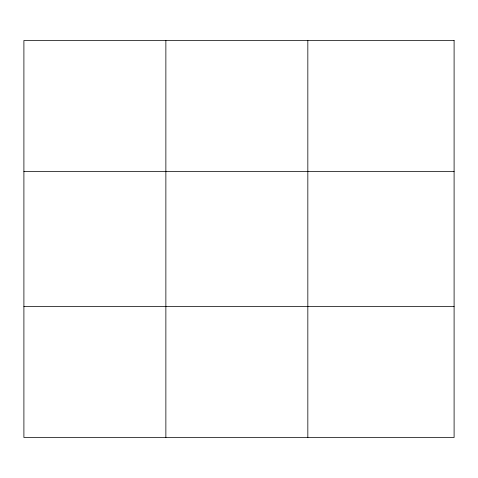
<?xml version="1.0" encoding="UTF-8"?>
<svg xmlns="http://www.w3.org/2000/svg" width="478" height="478" viewBox="0 0 478 478"><rect width="100%" height="100%" fill="white"/><g stroke="black" fill="none" stroke-linecap="round" stroke-linejoin="round"><path stroke-width="0.72" d="M165.866 40.493L165.866 437.507M307.832 40.493L307.832 437.507M23.9 171.506L454.1 171.506M23.9 306.494L454.1 306.494M454.1 40.493L454.1 437.507L23.9 437.507L23.9 40.493L454.1 40.493"/></g></svg>
